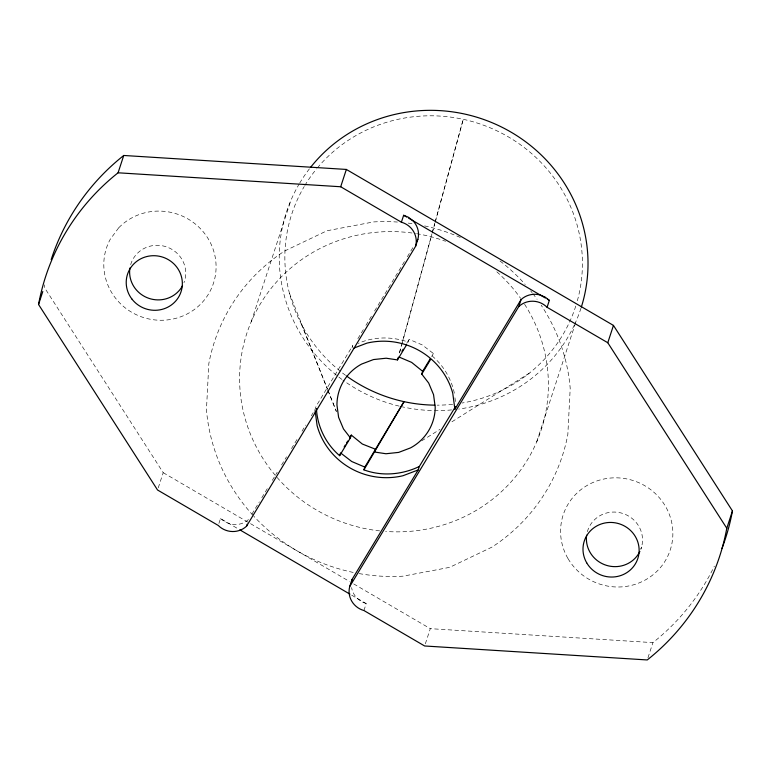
<?xml version="1.0" encoding="UTF-8"?>
<svg xmlns="http://www.w3.org/2000/svg" width="771" height="771" viewBox="0 0 771 771"><rect width="100%" height="100%" fill="white"/><g stroke="black" fill="none" stroke-linecap="round" stroke-linejoin="round"><path stroke-width="0.58" stroke-dasharray="3.85 2.89" d="M399.648 352.501L401.546 345.543M401.864 344.377L431.914 234.162M432.232 233.006L434.767 223.725M435.085 222.568L463.246 119.312L435.104 222.26M399.368 352.973L431.943 233.825M432.252 232.669L434.786 223.417M158.257 487.841L163.211 472.681L44.207 287.159A232.572 224.65 18.1 0 1 44.651 284.836M251.279 321.603L290.908 200.354M218.897 523.47L220.516 518.526L238.798 529.253M351.971 348.058L352.819 345.466L316.12 406.221L314.992 409.69L311.282 415.829M454.35 393.22C451.44 379.12 443.537 365.589 432.512 356.289L433.418 353.523L422.19 344.888L409.131 339.336L408.225 342.112C392.333 336.349 373.8 336.435 358.255 343.394M363.931 610.526L366.196 603.597L350.988 594.759M425.351 643.814L430.305 628.664L652.921 642.628A232.572 224.65 18.1 0 0 714.351 566.174M536.712 441.85L575.59 322.885M640.874 549.087L641.559 547.015M647.968 657.779L652.921 642.628M251.905 514.151L259.326 501.863M261.793 497.758L268.597 486.501M272.308 480.352L277.261 472.16M281.588 464.99L286.533 456.798M291.486 448.606L297.047 439.383M302.001 431.191L305.711 425.052M357.869 338.681L363.44 329.468M365.907 325.372L372.094 315.127M374.571 311.031L404.871 260.858M407.348 256.762L413.535 246.518M406.741 343.297L409.131 339.336M431.625 356.491L433.418 353.523M421.65 440.877L439.952 429.389M451.931 421.785L529.166 373.27M366.196 603.597L361.368 601.563L357.214 598.392A20.075 19.391 18.1 0 1 351.586 587.579M163.211 472.681L349.562 581.507M353.696 583.926L430.305 628.664M220.516 518.526L224.64 521.726L229.45 523.788A20.065 19.391 18.1 0 0 248.811 519.268M301.172 323.724L327.444 389.056M327.897 390.165L336.349 411.203M289.414 293.182L327.521 389.345M327.964 390.463L336.378 411.704M454.948 397.769L455.555 402.327M575.773 306.058A149.266 144.187 18.1 0 1 462.099 403.021M452.654 404.322A149.266 144.187 18.1 0 1 437.215 405.16M345.591 375.332A149.266 144.187 18.1 0 1 304.227 186.524M304.844 185.483A149.266 144.187 18.1 0 1 316.611 168.82M317.373 167.895A149.266 144.187 18.1 0 1 501.054 132.872A149.266 144.187 18.1 0 1 577.161 301.451M587.357 531.691A28.161 27.207 18.1 0 1 622.949 513.505A28.161 27.207 18.1 0 1 640.817 549.26M130.656 264.665A28.161 27.207 18.1 0 1 166.411 246.836A28.161 27.207 18.1 0 1 183.961 282.697M359.026 573.566A183.064 176.829 18.1 0 0 403.098 576.159L449.666 567.35L492.052 547.063A183.064 176.829 18.1 0 0 567.832 434.516L570.203 388.314A183.064 176.829 18.1 0 0 541.165 305.171M353.195 572.429A183.064 176.829 18.1 0 1 253.842 516.262M253.033 515.385A183.064 176.829 18.1 0 1 206.455 409.786L208.835 363.575A183.064 176.829 18.1 0 1 284.605 251.028L326.991 230.751L373.559 221.932A183.064 176.829 18.1 0 1 397.431 222.048M408.187 223.098A183.064 176.829 18.1 0 1 412.938 223.754M424.628 225.913A183.064 176.829 18.1 0 1 462.176 238.287M500.042 261.003A183.064 176.829 18.1 0 1 525.234 284.489M530.631 290.84A183.064 176.829 18.1 0 1 532.115 292.691M532.848 293.626A183.064 176.829 18.1 0 1 537.098 299.283M524.588 304.256A154.904 149.622 18.1 0 1 527.113 460.412A154.904 149.622 18.1 0 1 385.625 531.45M379.689 530.901A154.904 149.622 18.1 0 1 276.105 476.324M275.334 475.408A154.904 149.622 18.1 0 1 259.085 306.039A154.904 149.622 18.1 0 1 415.424 233.497M416.619 233.69A154.904 149.622 18.1 0 1 445.619 241.284M496.823 271.797A154.904 149.622 18.1 0 1 520.608 298.348M580.987 308.198A154.904 149.622 18.1 0 1 574.877 323.887M574.376 324.976A154.904 149.622 18.1 0 1 458.678 409.093M451.594 409.921A154.904 149.622 18.1 0 1 400.361 406.394M399.195 406.124A154.904 149.622 18.1 0 1 342.883 380.122M341.919 379.409A154.904 149.622 18.1 0 1 299.052 184.202M299.668 183.161A154.904 149.622 18.1 0 1 309.74 168.415M118.638 227.879L110.205 239.357A56.331 54.404 18.1 0 0 157.351 320.148A56.331 54.404 18.1 0 0 211.861 245.939A56.331 54.404 18.1 0 0 118.638 227.879M568.044 558.647A56.331 54.404 18.1 0 0 665.286 560.777A56.331 54.404 18.1 0 0 616.839 477.837A56.331 54.404 18.1 0 0 568.044 558.647"/><path stroke-width="1.16" d="M415.598 246.277A20.065 19.391 18.1 0 0 401.392 222.212L403.657 215.282L408.485 217.306L412.639 220.467A20.065 19.391 18.1 0 1 417.863 239.347L415.598 246.277L246.547 526.198A20.065 19.391 18.1 0 1 218.251 525.456L157.544 489.999L38.55 304.478L42.8 291.486M38.55 304.478A232.572 224.65 18.1 0 1 118.079 172.791L123.746 155.472L346.352 169.437L613.456 325.42L732.45 510.942A232.572 224.65 18.1 0 1 721.935 548.557M118.079 172.791L340.695 186.755L346.352 169.437M246.547 526.198L247.192 524.213M316.418 408.495C317.305 426.479 325.921 444.067 339.645 455.671L340.551 452.905L351.749 461.521L364.828 467.081L404.023 401.643L363.922 469.847C381.78 476.555 402.25 474.753 419.328 466.474L455.382 406.77M339.645 455.671L350.4 437.87L351.306 435.095L362.331 444.029L375.583 449.271L374.677 452.047L385.972 453.743L398.694 452.394L410.548 447.884A49.286 47.609 18.1 0 0 435.201 407.059L433.553 394.665L428.676 383.033L421.756 374.099L422.662 371.323L430.43 358.467M350.4 437.87L343.48 428.927L338.594 417.294L336.946 404.9A49.286 47.609 18.1 0 1 361.599 364.076L373.463 359.565L386.184 358.216L397.47 359.912L398.376 357.146M363.922 469.847L364.828 467.081M732.45 510.942L726.793 528.26A232.572 224.65 18.1 0 1 647.255 659.947L424.648 645.982L363.931 610.526A20.075 19.391 18.1 0 1 349.745 586.461L352.01 579.532L418.19 469.944L419.328 466.474M353.86 348.097L366.909 343.134A70.412 68.012 18.1 0 1 452.76 393.268L454.88 409.199L455.728 406.606M518.796 306.54L521.061 299.611A20.065 19.391 18.1 0 1 540.413 295.091L545.232 297.163L549.347 300.362L547.082 307.292A20.065 19.391 18.1 0 0 518.796 306.54L349.745 586.461M726.793 528.26L607.789 342.738L613.456 325.42M416.629 241.4L417.863 239.347M344.136 446.968L345.331 444.983M346.526 443.007L347.721 441.031M349.514 438.063L351.306 435.095M401.961 351.21L403.156 349.224M397.47 359.912L406.433 345.08M421.756 374.099L430.719 359.257M454.88 409.199L521.061 299.611M418.19 469.944L402.954 475.736A70.412 68.012 18.1 0 1 317.103 425.602L315.137 410.827M399.802 357.358L411.637 362.389L422.662 371.323M403.657 215.282L406.654 217.008M408.649 218.164L545.376 298.02M340.695 186.755L401.392 222.212M547.082 307.292L607.789 342.738M239.839 529.86L349.947 594.152M547.362 299.187L549.347 300.362M51.194 259.586A232.572 224.65 18.1 0 1 123.746 155.472M351.441 582.51A20.075 19.391 18.1 0 1 352.01 579.532M434.844 405.151A149.266 144.187 18.1 0 1 346.555 376.026M639.872 551.448A28.161 27.207 18.1 0 1 606.546 565.374A28.161 27.207 18.1 0 1 586.635 535.18M182.525 285.79A28.161 27.207 18.1 0 1 148.948 298.367A28.161 27.207 18.1 0 1 129.913 268.009M310.462 167.5A154.904 149.622 18.1 0 1 503.704 128.111A154.904 149.622 18.1 0 1 581.353 307.041M586.721 562.859A28.161 27.207 18.1 0 0 635.343 563.919A28.161 27.207 18.1 0 0 611.124 522.449A28.161 27.207 18.1 0 0 586.721 562.859M131.88 299.003A28.161 27.207 18.1 0 0 180.135 294.137A28.161 27.207 18.1 0 0 150.817 255.847A28.161 27.207 18.1 0 0 131.88 299.003"/></g></svg>
